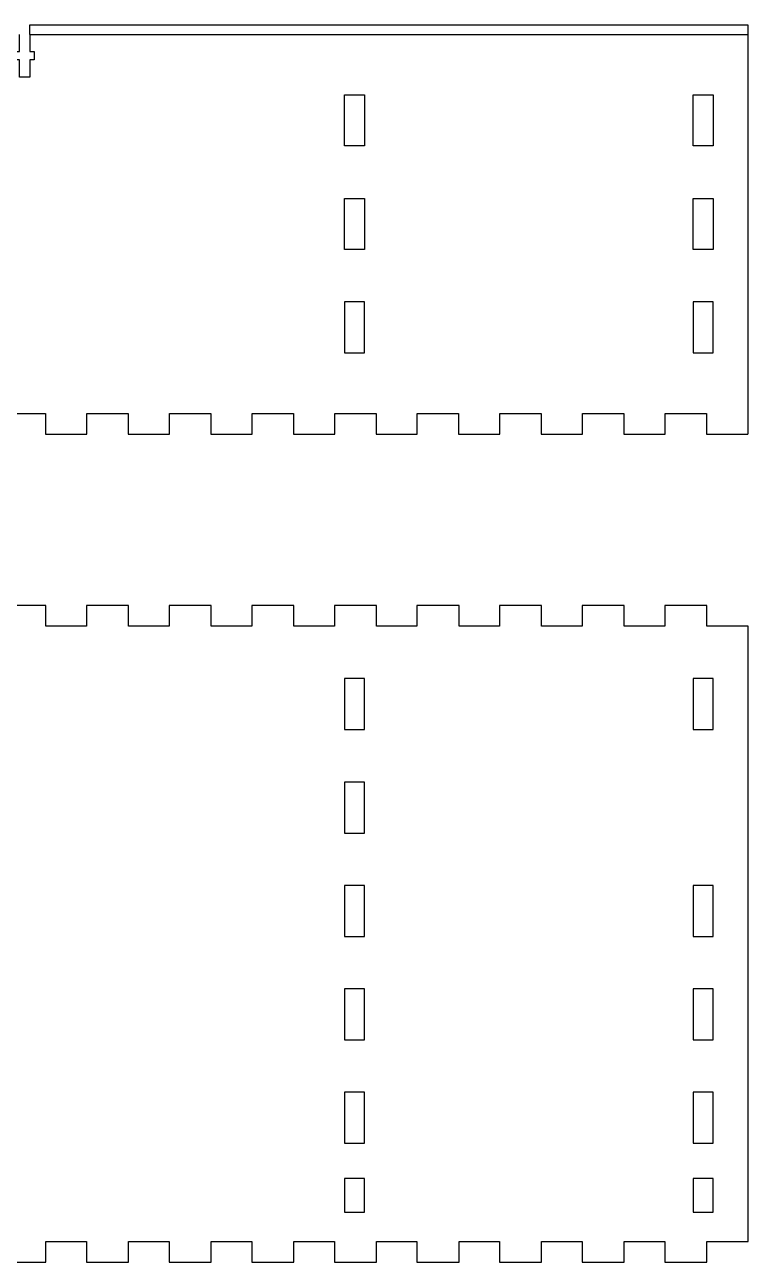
# Model space of a CAD drawing. Header units: millimetres. Extents: x -118 to 856, y -46 to 650.
# Drawn here: x 645.5 to 855.6, y 291.3 to 650.3 of the extents above; entities that cross this region are included whole.
import ezdxf

# ---------------------------------------------------------------- set-up
doc = ezdxf.new("R2010")
doc.units = ezdxf.units.MM
doc.layers.add('Holes', color=1, linetype='Continuous')
doc.layers.add('text', color=5, linetype='Continuous')

# ---------------------------------------------------------------- blocks, each defined once
blk = doc.blocks.new('M3 Bolt Nut Slot')
for p, q in [((-12.4, -3), (-12.4, 0)), ((-12.4, 0), (-7.4, 0)), ((-7.4, 0), (-7.4, 1.25)), ((-7.4, 1.25), (-5, 1.25)), ((-5, 1.25), (-5, 0)), ((-5, 0), (0, 0)), ((-7.4, -3), (-12.4, -3)), ((-7.4, -4.25), (-7.4, -3)), ((0, -3), (-5, -3)), ((-5, -3), (-5, -4.25)), ((-5, -4.25), (-7.4, -4.25))]:
    blk.add_line(p, q)

msp = doc.modelspace()

# ---------------------------------------------------------------- linework, layer by layer
for p, q in [((647.01, 647.55), (647.01, 650.35)), ((647.01, 650.35), (855.51, 650.35)), ((647.01, 647.55), (647.01, 650.35)), ((647.01, 650.35), (855.51, 650.35)), ((647.01, 647.55), (647.01, 650.35)), ((647.01, 650.35), (855.51, 650.35)), ((647.01, 647.55), (647.01, 650.35)), ((647.01, 650.35), (855.51, 650.35)), ((647.01, 647.55), (647.01, 650.35)), ((647.01, 650.35), (855.51, 650.35)), ((647.01, 647.55), (647.01, 650.35)), ((647.01, 650.35), (855.51, 650.35)), ((647.01, 647.55), (647.01, 650.35)), ((647.01, 650.35), (855.51, 650.35)), ((647.01, 647.55), (647.01, 650.35)), ((647.01, 650.35), (855.51, 650.35)), ((647.01, 647.55), (647.01, 650.35)), ((647.01, 650.35), (855.51, 650.35)), ((647.01, 647.55), (647.01, 650.35)), ((647.01, 650.35), (855.51, 650.35)), ((647.01, 647.55), (647.01, 650.35)), ((647.01, 650.35), (855.51, 650.35)), ((647.01, 647.55), (647.01, 650.35)), ((647.01, 650.35), (855.51, 650.35)), ((647.01, 647.55), (647.01, 650.35)), ((647.01, 650.35), (855.51, 650.35)), ((647.01, 647.55), (647.01, 650.35)), ((647.01, 650.35), (855.51, 650.35)), ((647.01, 647.55), (647.01, 650.35)), ((647.01, 650.35), (855.51, 650.35)), ((647.01, 647.55), (647.01, 650.35)), ((647.01, 650.35), (855.51, 650.35)), ((647.01, 647.55), (647.01, 650.35)), ((647.01, 650.35), (855.51, 650.35)), ((647.01, 647.55), (647.01, 650.35)), ((647.01, 650.35), (855.51, 650.35)), ((647.01, 647.55), (647.01, 650.35)), ((647.01, 650.35), (855.51, 650.35)), ((647.01, 647.55), (647.01, 650.35)), ((647.01, 650.35), (855.51, 650.35)), ((647.01, 647.55), (647.01, 650.35)), ((647.01, 650.35), (855.51, 650.35)), ((647.01, 647.55), (647.01, 650.35)), ((647.01, 650.35), (855.51, 650.35)), ((647.01, 647.55), (647.01, 650.35)), ((647.01, 650.35), (855.51, 650.35)), ((647.01, 647.55), (647.01, 650.35)), ((647.01, 650.35), (855.51, 650.35)), ((647.01, 647.55), (647.01, 650.35)), ((647.01, 650.35), (855.51, 650.35)), ((647.01, 647.55), (647.01, 650.35)), ((647.01, 650.35), (855.51, 650.35)), ((647.01, 647.55), (647.01, 650.35)), ((647.01, 650.35), (855.51, 650.35)), ((647.01, 647.55), (647.01, 650.35)), ((647.01, 650.35), (855.51, 650.35)), ((647.01, 647.55), (647.01, 650.35)), ((647.01, 650.35), (855.51, 650.35)), ((647.01, 647.55), (647.01, 650.35)), ((647.01, 650.35), (855.51, 650.35)), ((855.51, 650.35), (855.51, 531.6)), ((855.51, 650.35), (855.51, 531.6)), ((855.51, 650.35), (855.51, 531.6)), ((855.51, 650.35), (855.51, 531.6)), ((855.51, 650.35), (855.51, 531.6)), ((855.51, 650.35), (855.51, 531.6)), ((855.51, 650.35), (855.51, 531.6)), ((855.51, 650.35), (855.51, 531.6)), ((855.51, 650.35), (855.51, 531.6)), ((855.51, 650.35), (855.51, 531.6)), ((855.51, 650.35), (855.51, 531.6)), ((855.51, 650.35), (855.51, 531.6)), ((855.51, 650.35), (855.51, 531.6)), ((855.51, 650.35), (855.51, 531.6)), ((855.51, 650.35), (855.51, 531.6)), ((855.51, 650.35), (855.51, 531.6)), ((855.51, 650.35), (855.51, 531.6)), ((855.51, 650.35), (855.51, 531.6)), ((855.51, 650.35), (855.51, 531.6)), ((855.51, 650.35), (855.51, 531.6)), ((855.51, 650.35), (855.51, 531.6)), ((855.51, 650.35), (855.51, 531.6)), ((855.51, 650.35), (855.51, 531.6)), ((855.51, 650.35), (855.51, 531.6)), ((855.51, 650.35), (855.51, 531.6)), ((855.51, 650.35), (855.51, 531.6)), ((855.51, 650.35), (855.51, 531.6)), ((855.51, 650.35), (855.51, 531.6)), ((855.51, 650.35), (855.51, 531.6)), ((855.51, 650.35), (855.51, 531.6)), ((639.51, 537.6), (651.51, 537.6)), ((639.51, 537.6), (651.51, 537.6)), ((639.51, 537.6), (651.51, 537.6)), ((639.51, 537.6), (651.51, 537.6)), ((639.51, 537.6), (651.51, 537.6)), ((639.51, 537.6), (651.51, 537.6)), ((639.51, 537.6), (651.51, 537.6)), ((639.51, 537.6), (651.51, 537.6)), ((639.51, 537.6), (651.51, 537.6)), ((639.51, 537.6), (651.51, 537.6)), ((639.51, 537.6), (651.51, 537.6)), ((639.51, 537.6), (651.51, 537.6)), ((639.51, 537.6), (651.51, 537.6)), ((639.51, 537.6), (651.51, 537.6)), ((639.51, 537.6), (651.51, 537.6)), ((639.51, 537.6), (651.51, 537.6)), ((639.51, 537.6), (651.51, 537.6)), ((639.51, 537.6), (651.51, 537.6)), ((639.51, 537.6), (651.51, 537.6)), ((639.51, 537.6), (651.51, 537.6)), ((639.51, 537.6), (651.51, 537.6)), ((639.51, 537.6), (651.51, 537.6)), ((639.51, 537.6), (651.51, 537.6)), ((639.51, 537.6), (651.51, 537.6)), ((639.51, 537.6), (651.51, 537.6)), ((639.51, 537.6), (651.51, 537.6)), ((639.51, 537.6), (651.51, 537.6)), ((639.51, 537.6), (651.51, 537.6)), ((639.51, 537.6), (651.51, 537.6)), ((639.51, 537.6), (651.51, 537.6)), ((651.51, 537.6), (651.51, 531.6)), ((651.51, 537.6), (651.51, 531.6)), ((651.51, 537.6), (651.51, 531.6)), ((651.51, 537.6), (651.51, 531.6)), ((651.51, 537.6), (651.51, 531.6)), ((651.51, 537.6), (651.51, 531.6)), ((651.51, 537.6), (651.51, 531.6)), ((651.51, 537.6), (651.51, 531.6)), ((651.51, 537.6), (651.51, 531.6)), ((651.51, 537.6), (651.51, 531.6)), ((651.51, 537.6), (651.51, 531.6)), ((651.51, 537.6), (651.51, 531.6)), ((651.51, 537.6), (651.51, 531.6)), ((651.51, 537.6), (651.51, 531.6)), ((651.51, 537.6), (651.51, 531.6)), ((651.51, 537.6), (651.51, 531.6)), ((651.51, 537.6), (651.51, 531.6)), ((651.51, 537.6), (651.51, 531.6)), ((651.51, 537.6), (651.51, 531.6)), ((651.51, 537.6), (651.51, 531.6)), ((651.51, 537.6), (651.51, 531.6)), ((651.51, 537.6), (651.51, 531.6)), ((651.51, 537.6), (651.51, 531.6)), ((651.51, 537.6), (651.51, 531.6)), ((651.51, 537.6), (651.51, 531.6)), ((651.51, 537.6), (651.51, 531.6)), ((651.51, 537.6), (651.51, 531.6)), ((651.51, 537.6), (651.51, 531.6)), ((651.51, 537.6), (651.51, 531.6)), ((651.51, 537.6), (651.51, 531.6)), ((663.51, 531.6), (663.51, 537.6)), ((663.51, 537.6), (675.51, 537.6)), ((663.51, 531.6), (663.51, 537.6)), ((663.51, 537.6), (675.51, 537.6)), ((663.51, 531.6), (663.51, 537.6)), ((663.51, 537.6), (675.51, 537.6)), ((663.51, 531.6), (663.51, 537.6)), ((663.51, 537.6), (675.51, 537.6)), ((663.51, 531.6), (663.51, 537.6)), ((663.51, 537.6), (675.51, 537.6)), ((663.51, 531.6), (663.51, 537.6)), ((663.51, 537.6), (675.51, 537.6)), ((663.51, 531.6), (663.51, 537.6)), ((663.51, 537.6), (675.51, 537.6)), ((663.51, 531.6), (663.51, 537.6)), ((663.51, 537.6), (675.51, 537.6)), ((663.51, 531.6), (663.51, 537.6)), ((663.51, 537.6), (675.51, 537.6)), ((663.51, 531.6), (663.51, 537.6)), ((663.51, 537.6), (675.51, 537.6)), ((663.51, 531.6), (663.51, 537.6)), ((663.51, 537.6), (675.51, 537.6)), ((663.51, 531.6), (663.51, 537.6)), ((663.51, 537.6), (675.51, 537.6)), ((663.51, 531.6), (663.51, 537.6)), ((663.51, 537.6), (675.51, 537.6)), ((663.51, 531.6), (663.51, 537.6)), ((663.51, 537.6), (675.51, 537.6)), ((663.51, 531.6), (663.51, 537.6)), ((663.51, 537.6), (675.51, 537.6)), ((663.51, 531.6), (663.51, 537.6)), ((663.51, 537.6), (675.51, 537.6)), ((663.51, 531.6), (663.51, 537.6)), ((663.51, 537.6), (675.51, 537.6)), ((663.51, 531.6), (663.51, 537.6)), ((663.51, 537.6), (675.51, 537.6)), ((663.51, 531.6), (663.51, 537.6)), ((663.51, 537.6), (675.51, 537.6)), ((663.51, 531.6), (663.51, 537.6)), ((663.51, 537.6), (675.51, 537.6)), ((663.51, 531.6), (663.51, 537.6)), ((663.51, 537.6), (675.51, 537.6)), ((663.51, 531.6), (663.51, 537.6)), ((663.51, 537.6), (675.51, 537.6)), ((663.51, 531.6), (663.51, 537.6)), ((663.51, 537.6), (675.51, 537.6)), ((663.51, 531.6), (663.51, 537.6)), ((663.51, 537.6), (675.51, 537.6)), ((663.51, 531.6), (663.51, 537.6)), ((663.51, 537.6), (675.51, 537.6)), ((663.51, 531.6), (663.51, 537.6)), ((663.51, 537.6), (675.51, 537.6)), ((663.51, 531.6), (663.51, 537.6)), ((663.51, 537.6), (675.51, 537.6)), ((663.51, 531.6), (663.51, 537.6)), ((663.51, 537.6), (675.51, 537.6)), ((663.51, 531.6), (663.51, 537.6)), ((663.51, 537.6), (675.51, 537.6)), ((663.51, 531.6), (663.51, 537.6)), ((663.51, 537.6), (675.51, 537.6)), ((675.51, 537.6), (675.51, 531.6)), ((675.51, 537.6), (675.51, 531.6)), ((675.51, 537.6), (675.51, 531.6)), ((675.51, 537.6), (675.51, 531.6)), ((675.51, 537.6), (675.51, 531.6)), ((675.51, 537.6), (675.51, 531.6)), ((675.51, 537.6), (675.51, 531.6)), ((675.51, 537.6), (675.51, 531.6)), ((675.51, 537.6), (675.51, 531.6)), ((675.51, 537.6), (675.51, 531.6)), ((675.51, 537.6), (675.51, 531.6)), ((675.51, 537.6), (675.51, 531.6)), ((675.51, 537.6), (675.51, 531.6)), ((675.51, 537.6), (675.51, 531.6)), ((675.51, 537.6), (675.51, 531.6)), ((675.51, 537.6), (675.51, 531.6)), ((675.51, 537.6), (675.51, 531.6)), ((675.51, 537.6), (675.51, 531.6)), ((675.51, 537.6), (675.51, 531.6)), ((675.51, 537.6), (675.51, 531.6)), ((675.51, 537.6), (675.51, 531.6)), ((675.51, 537.6), (675.51, 531.6)), ((675.51, 537.6), (675.51, 531.6)), ((675.51, 537.6), (675.51, 531.6)), ((675.51, 537.6), (675.51, 531.6)), ((675.51, 537.6), (675.51, 531.6)), ((675.51, 537.6), (675.51, 531.6)), ((675.51, 537.6), (675.51, 531.6)), ((675.51, 537.6), (675.51, 531.6)), ((675.51, 537.6), (675.51, 531.6)), ((687.51, 531.6), (687.51, 537.6)), ((687.51, 537.6), (699.51, 537.6)), ((687.51, 531.6), (687.51, 537.6)), ((687.51, 537.6), (699.51, 537.6)), ((687.51, 531.6), (687.51, 537.6)), ((687.51, 537.6), (699.51, 537.6)), ((687.51, 531.6), (687.51, 537.6)), ((687.51, 537.6), (699.51, 537.6)), ((687.51, 531.6), (687.51, 537.6)), ((687.51, 537.6), (699.51, 537.6)), ((687.51, 531.6), (687.51, 537.6)), ((687.51, 537.6), (699.51, 537.6)), ((687.51, 531.6), (687.51, 537.6)), ((687.51, 537.6), (699.51, 537.6)), ((687.51, 531.6), (687.51, 537.6)), ((687.51, 537.6), (699.51, 537.6)), ((687.51, 531.6), (687.51, 537.6)), ((687.51, 537.6), (699.51, 537.6)), ((687.51, 531.6), (687.51, 537.6)), ((687.51, 537.6), (699.51, 537.6)), ((687.51, 531.6), (687.51, 537.6)), ((687.51, 537.6), (699.51, 537.6)), ((687.51, 531.6), (687.51, 537.6)), ((687.51, 537.6), (699.51, 537.6)), ((687.51, 531.6), (687.51, 537.6)), ((687.51, 537.6), (699.51, 537.6)), ((687.51, 531.6), (687.51, 537.6)), ((687.51, 537.6), (699.51, 537.6)), ((687.51, 531.6), (687.51, 537.6)), ((687.51, 537.6), (699.51, 537.6)), ((687.51, 531.6), (687.51, 537.6)), ((687.51, 537.6), (699.51, 537.6)), ((687.51, 531.6), (687.51, 537.6)), ((687.51, 537.6), (699.51, 537.6)), ((687.51, 531.6), (687.51, 537.6)), ((687.51, 537.6), (699.51, 537.6)), ((687.51, 531.6), (687.51, 537.6)), ((687.51, 537.6), (699.51, 537.6)), ((687.51, 531.6), (687.51, 537.6)), ((687.51, 537.6), (699.51, 537.6)), ((687.51, 531.6), (687.51, 537.6)), ((687.51, 537.6), (699.51, 537.6)), ((687.51, 531.6), (687.51, 537.6)), ((687.51, 537.6), (699.51, 537.6)), ((687.51, 531.6), (687.51, 537.6)), ((687.51, 537.6), (699.51, 537.6)), ((687.51, 531.6), (687.51, 537.6)), ((687.51, 537.6), (699.51, 537.6)), ((687.51, 531.6), (687.51, 537.6)), ((687.51, 537.6), (699.51, 537.6)), ((687.51, 531.6), (687.51, 537.6)), ((687.51, 537.6), (699.51, 537.6)), ((687.51, 531.6), (687.51, 537.6)), ((687.51, 537.6), (699.51, 537.6)), ((687.51, 531.6), (687.51, 537.6)), ((687.51, 537.6), (699.51, 537.6)), ((687.51, 531.6), (687.51, 537.6)), ((687.51, 537.6), (699.51, 537.6)), ((687.51, 531.6), (687.51, 537.6)), ((687.51, 537.6), (699.51, 537.6)), ((699.51, 537.6), (699.51, 531.6)), ((699.51, 537.6), (699.51, 531.6)), ((699.51, 537.6), (699.51, 531.6)), ((699.51, 537.6), (699.51, 531.6)), ((699.51, 537.6), (699.51, 531.6)), ((699.51, 537.6), (699.51, 531.6)), ((699.51, 537.6), (699.51, 531.6)), ((699.51, 537.6), (699.51, 531.6)), ((699.51, 537.6), (699.51, 531.6)), ((699.51, 537.6), (699.51, 531.6)), ((699.51, 537.6), (699.51, 531.6)), ((699.51, 537.6), (699.51, 531.6)), ((699.51, 537.6), (699.51, 531.6)), ((699.51, 537.6), (699.51, 531.6)), ((699.51, 537.6), (699.51, 531.6)), ((699.51, 537.6), (699.51, 531.6)), ((699.51, 537.6), (699.51, 531.6)), ((699.51, 537.6), (699.51, 531.6)), ((699.51, 537.6), (699.51, 531.6)), ((699.51, 537.6), (699.51, 531.6)), ((699.51, 537.6), (699.51, 531.6)), ((699.51, 537.6), (699.51, 531.6)), ((699.51, 537.6), (699.51, 531.6)), ((699.51, 537.6), (699.51, 531.6)), ((699.51, 537.6), (699.51, 531.6)), ((699.51, 537.6), (699.51, 531.6)), ((699.51, 537.6), (699.51, 531.6)), ((699.51, 537.6), (699.51, 531.6)), ((699.51, 537.6), (699.51, 531.6)), ((699.51, 537.6), (699.51, 531.6)), ((711.51, 531.6), (711.51, 537.6)), ((711.51, 537.6), (723.51, 537.6)), ((711.51, 531.6), (711.51, 537.6)), ((711.51, 537.6), (723.51, 537.6)), ((711.51, 531.6), (711.51, 537.6)), ((711.51, 537.6), (723.51, 537.6)), ((711.51, 531.6), (711.51, 537.6)), ((711.51, 537.6), (723.51, 537.6)), ((711.51, 531.6), (711.51, 537.6)), ((711.51, 537.6), (723.51, 537.6)), ((711.51, 531.6), (711.51, 537.6)), ((711.51, 537.6), (723.51, 537.6)), ((711.51, 531.6), (711.51, 537.6)), ((711.51, 537.6), (723.51, 537.6)), ((711.51, 531.6), (711.51, 537.6)), ((711.51, 537.6), (723.51, 537.6)), ((711.51, 531.6), (711.51, 537.6)), ((711.51, 537.6), (723.51, 537.6)), ((711.51, 531.6), (711.51, 537.6)), ((711.51, 537.6), (723.51, 537.6)), ((711.51, 531.6), (711.51, 537.6)), ((711.51, 537.6), (723.51, 537.6)), ((711.51, 531.6), (711.51, 537.6)), ((711.51, 537.6), (723.51, 537.6)), ((711.51, 531.6), (711.51, 537.6)), ((711.51, 537.6), (723.51, 537.6)), ((711.51, 531.6), (711.51, 537.6)), ((711.51, 537.6), (723.51, 537.6)), ((711.51, 531.6), (711.51, 537.6)), ((711.51, 537.6), (723.51, 537.6)), ((711.51, 531.6), (711.51, 537.6)), ((711.51, 537.6), (723.51, 537.6)), ((711.51, 531.6), (711.51, 537.6)), ((711.51, 537.6), (723.51, 537.6)), ((711.51, 531.6), (711.51, 537.6)), ((711.51, 537.6), (723.51, 537.6)), ((711.51, 531.6), (711.51, 537.6)), ((711.51, 537.6), (723.51, 537.6)), ((711.51, 531.6), (711.51, 537.6)), ((711.51, 537.6), (723.51, 537.6)), ((711.51, 531.6), (711.51, 537.6)), ((711.51, 537.6), (723.51, 537.6)), ((711.51, 531.6), (711.51, 537.6)), ((711.51, 537.6), (723.51, 537.6)), ((711.51, 531.6), (711.51, 537.6)), ((711.51, 537.6), (723.51, 537.6)), ((711.51, 531.6), (711.51, 537.6)), ((711.51, 537.6), (723.51, 537.6)), ((711.51, 531.6), (711.51, 537.6)), ((711.51, 537.6), (723.51, 537.6)), ((711.51, 531.6), (711.51, 537.6)), ((711.51, 537.6), (723.51, 537.6)), ((711.51, 531.6), (711.51, 537.6)), ((711.51, 537.6), (723.51, 537.6)), ((711.51, 531.6), (711.51, 537.6)), ((711.51, 537.6), (723.51, 537.6)), ((711.51, 531.6), (711.51, 537.6)), ((711.51, 537.6), (723.51, 537.6)), ((711.51, 531.6), (711.51, 537.6)), ((711.51, 537.6), (723.51, 537.6)), ((723.51, 537.6), (723.51, 531.6)), ((723.51, 537.6), (723.51, 531.6)), ((723.51, 537.6), (723.51, 531.6)), ((723.51, 537.6), (723.51, 531.6)), ((723.51, 537.6), (723.51, 531.6)), ((723.51, 537.6), (723.51, 531.6)), ((723.51, 537.6), (723.51, 531.6)), ((723.51, 537.6), (723.51, 531.6)), ((723.51, 537.6), (723.51, 531.6)), ((723.51, 537.6), (723.51, 531.6)), ((723.51, 537.6), (723.51, 531.6)), ((723.51, 537.6), (723.51, 531.6)), ((723.51, 537.6), (723.51, 531.6)), ((723.51, 537.6), (723.51, 531.6)), ((723.51, 537.6), (723.51, 531.6)), ((723.51, 537.6), (723.51, 531.6)), ((723.51, 537.6), (723.51, 531.6)), ((723.51, 537.6), (723.51, 531.6)), ((723.51, 537.6), (723.51, 531.6)), ((723.51, 537.6), (723.51, 531.6)), ((723.51, 537.6), (723.51, 531.6)), ((723.51, 537.6), (723.51, 531.6)), ((723.51, 537.6), (723.51, 531.6)), ((723.51, 537.6), (723.51, 531.6)), ((723.51, 537.6), (723.51, 531.6)), ((723.51, 537.6), (723.51, 531.6)), ((723.51, 537.6), (723.51, 531.6)), ((723.51, 537.6), (723.51, 531.6)), ((723.51, 537.6), (723.51, 531.6)), ((723.51, 537.6), (723.51, 531.6)), ((735.51, 531.6), (735.51, 537.6)), ((735.51, 537.6), (747.51, 537.6)), ((735.51, 531.6), (735.51, 537.6)), ((735.51, 537.6), (747.51, 537.6)), ((735.51, 531.6), (735.51, 537.6)), ((735.51, 537.6), (747.51, 537.6)), ((735.51, 531.6), (735.51, 537.6)), ((735.51, 537.6), (747.51, 537.6)), ((735.51, 531.6), (735.51, 537.6)), ((735.51, 537.6), (747.51, 537.6)), ((735.51, 531.6), (735.51, 537.6)), ((735.51, 537.6), (747.51, 537.6)), ((735.51, 531.6), (735.51, 537.6)), ((735.51, 537.6), (747.51, 537.6)), ((735.51, 531.6), (735.51, 537.6)), ((735.51, 537.6), (747.51, 537.6)), ((735.51, 531.6), (735.51, 537.6)), ((735.51, 537.6), (747.51, 537.6)), ((735.51, 531.6), (735.51, 537.6)), ((735.51, 537.6), (747.51, 537.6)), ((735.51, 531.6), (735.51, 537.6)), ((735.51, 537.6), (747.51, 537.6)), ((735.51, 531.6), (735.51, 537.6)), ((735.51, 537.6), (747.51, 537.6)), ((735.51, 531.6), (735.51, 537.6)), ((735.51, 537.6), (747.51, 537.6)), ((735.51, 531.6), (735.51, 537.6)), ((735.51, 537.6), (747.51, 537.6)), ((735.51, 531.6), (735.51, 537.6)), ((735.51, 537.6), (747.51, 537.6)), ((735.51, 531.6), (735.51, 537.6)), ((735.51, 537.6), (747.51, 537.6)), ((735.51, 531.6), (735.51, 537.6)), ((735.51, 537.6), (747.51, 537.6)), ((735.51, 531.6), (735.51, 537.6)), ((735.51, 537.6), (747.51, 537.6)), ((735.51, 531.6), (735.51, 537.6)), ((735.51, 537.6), (747.51, 537.6)), ((735.51, 531.6), (735.51, 537.6)), ((735.51, 537.6), (747.51, 537.6)), ((735.51, 531.6), (735.51, 537.6)), ((735.51, 537.6), (747.51, 537.6)), ((735.51, 531.6), (735.51, 537.6)), ((735.51, 537.6), (747.51, 537.6)), ((735.51, 531.6), (735.51, 537.6)), ((735.51, 537.6), (747.51, 537.6)), ((735.51, 531.6), (735.51, 537.6)), ((735.51, 537.6), (747.51, 537.6)), ((735.51, 531.6), (735.51, 537.6)), ((735.51, 537.6), (747.51, 537.6)), ((735.51, 531.6), (735.51, 537.6)), ((735.51, 537.6), (747.51, 537.6)), ((735.51, 531.6), (735.51, 537.6)), ((735.51, 537.6), (747.51, 537.6)), ((735.51, 531.6), (735.51, 537.6)), ((735.51, 537.6), (747.51, 537.6)), ((735.51, 531.6), (735.51, 537.6)), ((735.51, 537.6), (747.51, 537.6)), ((735.51, 531.6), (735.51, 537.6)), ((735.51, 537.6), (747.51, 537.6)), ((747.51, 537.6), (747.51, 531.6)), ((747.51, 537.6), (747.51, 531.6)), ((747.51, 537.6), (747.51, 531.6)), ((747.51, 537.6), (747.51, 531.6)), ((747.51, 537.6), (747.51, 531.6)), ((747.51, 537.6), (747.51, 531.6)), ((747.51, 537.6), (747.51, 531.6)), ((747.51, 537.6), (747.51, 531.6)), ((747.51, 537.6), (747.51, 531.6)), ((747.51, 537.6), (747.51, 531.6)), ((747.51, 537.6), (747.51, 531.6)), ((747.51, 537.6), (747.51, 531.6)), ((747.51, 537.6), (747.51, 531.6)), ((747.51, 537.6), (747.51, 531.6)), ((747.51, 537.6), (747.51, 531.6)), ((747.51, 537.6), (747.51, 531.6)), ((747.51, 537.6), (747.51, 531.6)), ((747.51, 537.6), (747.51, 531.6)), ((747.51, 537.6), (747.51, 531.6)), ((747.51, 537.6), (747.51, 531.6)), ((747.51, 537.6), (747.51, 531.6)), ((747.51, 537.6), (747.51, 531.6)), ((747.51, 537.6), (747.51, 531.6)), ((747.51, 537.6), (747.51, 531.6)), ((747.51, 537.6), (747.51, 531.6)), ((747.51, 537.6), (747.51, 531.6)), ((747.51, 537.6), (747.51, 531.6)), ((747.51, 537.6), (747.51, 531.6)), ((747.51, 537.6), (747.51, 531.6)), ((747.51, 537.6), (747.51, 531.6)), ((759.51, 531.6), (759.51, 537.6)), ((759.51, 537.6), (771.51, 537.6)), ((759.51, 531.6), (759.51, 537.6)), ((759.51, 537.6), (771.51, 537.6)), ((759.51, 531.6), (759.51, 537.6)), ((759.51, 537.6), (771.51, 537.6)), ((759.51, 531.6), (759.51, 537.6)), ((759.51, 537.6), (771.51, 537.6)), ((759.51, 531.6), (759.51, 537.6)), ((759.51, 537.6), (771.51, 537.6)), ((759.51, 531.6), (759.51, 537.6)), ((759.51, 537.6), (771.51, 537.6)), ((759.51, 531.6), (759.51, 537.6)), ((759.51, 537.6), (771.51, 537.6)), ((759.51, 531.6), (759.51, 537.6)), ((759.51, 537.6), (771.51, 537.6)), ((759.51, 531.6), (759.51, 537.6)), ((759.51, 537.6), (771.51, 537.6)), ((759.51, 531.6), (759.51, 537.6)), ((759.51, 537.6), (771.51, 537.6)), ((759.51, 531.6), (759.51, 537.6)), ((759.51, 537.6), (771.51, 537.6)), ((759.51, 531.6), (759.51, 537.6)), ((759.51, 537.6), (771.51, 537.6)), ((759.51, 531.6), (759.51, 537.6)), ((759.51, 537.6), (771.51, 537.6)), ((759.51, 531.6), (759.51, 537.6)), ((759.51, 537.6), (771.51, 537.6)), ((759.51, 531.6), (759.51, 537.6)), ((759.51, 537.6), (771.51, 537.6)), ((759.51, 531.6), (759.51, 537.6)), ((759.51, 537.6), (771.51, 537.6)), ((759.51, 531.6), (759.51, 537.6)), ((759.51, 537.6), (771.51, 537.6)), ((759.51, 531.6), (759.51, 537.6)), ((759.51, 537.6), (771.51, 537.6)), ((759.51, 531.6), (759.51, 537.6)), ((759.51, 537.6), (771.51, 537.6)), ((759.51, 531.6), (759.51, 537.6)), ((759.51, 537.6), (771.51, 537.6)), ((759.51, 531.6), (759.51, 537.6)), ((759.51, 537.6), (771.51, 537.6)), ((759.51, 531.6), (759.51, 537.6)), ((759.51, 537.6), (771.51, 537.6)), ((759.51, 531.6), (759.51, 537.6)), ((759.51, 537.6), (771.51, 537.6)), ((759.51, 531.6), (759.51, 537.6)), ((759.51, 537.6), (771.51, 537.6)), ((759.51, 531.6), (759.51, 537.6)), ((759.51, 537.6), (771.51, 537.6)), ((759.51, 531.6), (759.51, 537.6)), ((759.51, 537.6), (771.51, 537.6)), ((759.51, 531.6), (759.51, 537.6)), ((759.51, 537.6), (771.51, 537.6)), ((759.51, 531.6), (759.51, 537.6)), ((759.51, 537.6), (771.51, 537.6)), ((759.51, 531.6), (759.51, 537.6)), ((759.51, 537.6), (771.51, 537.6)), ((759.51, 531.6), (759.51, 537.6)), ((759.51, 537.6), (771.51, 537.6)), ((771.51, 537.6), (771.51, 531.6)), ((771.51, 537.6), (771.51, 531.6)), ((771.51, 537.6), (771.51, 531.6)), ((771.51, 537.6), (771.51, 531.6)), ((771.51, 537.6), (771.51, 531.6)), ((771.51, 537.6), (771.51, 531.6)), ((771.51, 537.6), (771.51, 531.6)), ((771.51, 537.6), (771.51, 531.6)), ((771.51, 537.6), (771.51, 531.6)), ((771.51, 537.6), (771.51, 531.6)), ((771.51, 537.6), (771.51, 531.6)), ((771.51, 537.6), (771.51, 531.6)), ((771.51, 537.6), (771.51, 531.6)), ((771.51, 537.6), (771.51, 531.6)), ((771.51, 537.6), (771.51, 531.6)), ((771.51, 537.6), (771.51, 531.6)), ((771.51, 537.6), (771.51, 531.6)), ((771.51, 537.6), (771.51, 531.6)), ((771.51, 537.6), (771.51, 531.6)), ((771.51, 537.6), (771.51, 531.6)), ((771.51, 537.6), (771.51, 531.6)), ((771.51, 537.6), (771.51, 531.6)), ((771.51, 537.6), (771.51, 531.6)), ((771.51, 537.6), (771.51, 531.6)), ((771.51, 537.6), (771.51, 531.6)), ((771.51, 537.6), (771.51, 531.6)), ((771.51, 537.6), (771.51, 531.6)), ((771.51, 537.6), (771.51, 531.6)), ((771.51, 537.6), (771.51, 531.6)), ((771.51, 537.6), (771.51, 531.6)), ((783.51, 531.6), (783.51, 537.6)), ((783.51, 537.6), (795.51, 537.6)), ((783.51, 531.6), (783.51, 537.6)), ((783.51, 537.6), (795.51, 537.6)), ((783.51, 531.6), (783.51, 537.6)), ((783.51, 537.6), (795.51, 537.6)), ((783.51, 531.6), (783.51, 537.6)), ((783.51, 537.6), (795.51, 537.6)), ((783.51, 531.6), (783.51, 537.6)), ((783.51, 537.6), (795.51, 537.6)), ((783.51, 531.6), (783.51, 537.6)), ((783.51, 537.6), (795.51, 537.6)), ((783.51, 531.6), (783.51, 537.6)), ((783.51, 537.6), (795.51, 537.6)), ((783.51, 531.6), (783.51, 537.6)), ((783.51, 537.6), (795.51, 537.6)), ((783.51, 531.6), (783.51, 537.6)), ((783.51, 537.6), (795.51, 537.6)), ((783.51, 531.6), (783.51, 537.6)), ((783.51, 537.6), (795.51, 537.6)), ((783.51, 531.6), (783.51, 537.6)), ((783.51, 537.6), (795.51, 537.6)), ((783.51, 531.6), (783.51, 537.6)), ((783.51, 537.6), (795.51, 537.6)), ((783.51, 531.6), (783.51, 537.6)), ((783.51, 537.6), (795.51, 537.6)), ((783.51, 531.6), (783.51, 537.6)), ((783.51, 537.6), (795.51, 537.6)), ((783.51, 531.6), (783.51, 537.6)), ((783.51, 537.6), (795.51, 537.6)), ((783.51, 531.6), (783.51, 537.6)), ((783.51, 537.6), (795.51, 537.6)), ((783.51, 531.6), (783.51, 537.6)), ((783.51, 537.6), (795.51, 537.6)), ((783.51, 531.6), (783.51, 537.6)), ((783.51, 537.6), (795.51, 537.6)), ((783.51, 531.6), (783.51, 537.6)), ((783.51, 537.6), (795.51, 537.6)), ((783.51, 531.6), (783.51, 537.6)), ((783.51, 537.6), (795.51, 537.6)), ((783.51, 531.6), (783.51, 537.6)), ((783.51, 537.6), (795.51, 537.6)), ((783.51, 531.6), (783.51, 537.6)), ((783.51, 537.6), (795.51, 537.6)), ((783.51, 531.6), (783.51, 537.6)), ((783.51, 537.6), (795.51, 537.6)), ((783.51, 531.6), (783.51, 537.6)), ((783.51, 537.6), (795.51, 537.6)), ((783.51, 531.6), (783.51, 537.6)), ((783.51, 537.6), (795.51, 537.6)), ((783.51, 531.6), (783.51, 537.6)), ((783.51, 537.6), (795.51, 537.6)), ((783.51, 531.6), (783.51, 537.6)), ((783.51, 537.6), (795.51, 537.6)), ((783.51, 531.6), (783.51, 537.6)), ((783.51, 537.6), (795.51, 537.6)), ((783.51, 531.6), (783.51, 537.6)), ((783.51, 537.6), (795.51, 537.6)), ((783.51, 531.6), (783.51, 537.6)), ((783.51, 537.6), (795.51, 537.6)), ((795.51, 537.6), (795.51, 531.6)), ((795.51, 537.6), (795.51, 531.6)), ((795.51, 537.6), (795.51, 531.6)), ((795.51, 537.6), (795.51, 531.6)), ((795.51, 537.6), (795.51, 531.6)), ((795.51, 537.6), (795.51, 531.6)), ((795.51, 537.6), (795.51, 531.6)), ((795.51, 537.6), (795.51, 531.6)), ((795.51, 537.6), (795.51, 531.6)), ((795.51, 537.6), (795.51, 531.6)), ((795.51, 537.6), (795.51, 531.6)), ((795.51, 537.6), (795.51, 531.6)), ((795.51, 537.6), (795.51, 531.6)), ((795.51, 537.6), (795.51, 531.6)), ((795.51, 537.6), (795.51, 531.6)), ((795.51, 537.6), (795.51, 531.6)), ((795.51, 537.6), (795.51, 531.6)), ((795.51, 537.6), (795.51, 531.6)), ((795.51, 537.6), (795.51, 531.6)), ((795.51, 537.6), (795.51, 531.6)), ((795.51, 537.6), (795.51, 531.6)), ((795.51, 537.6), (795.51, 531.6)), ((795.51, 537.6), (795.51, 531.6)), ((795.51, 537.6), (795.51, 531.6)), ((795.51, 537.6), (795.51, 531.6)), ((795.51, 537.6), (795.51, 531.6)), ((795.51, 537.6), (795.51, 531.6)), ((795.51, 537.6), (795.51, 531.6)), ((795.51, 537.6), (795.51, 531.6)), ((795.51, 537.6), (795.51, 531.6)), ((807.51, 531.6), (807.51, 537.6)), ((807.51, 537.6), (819.51, 537.6)), ((807.51, 531.6), (807.51, 537.6)), ((807.51, 537.6), (819.51, 537.6)), ((807.51, 531.6), (807.51, 537.6)), ((807.51, 537.6), (819.51, 537.6)), ((807.51, 531.6), (807.51, 537.6)), ((807.51, 537.6), (819.51, 537.6)), ((807.51, 531.6), (807.51, 537.6)), ((807.51, 537.6), (819.51, 537.6)), ((807.51, 531.6), (807.51, 537.6)), ((807.51, 537.6), (819.51, 537.6)), ((807.51, 531.6), (807.51, 537.6)), ((807.51, 537.6), (819.51, 537.6)), ((807.51, 531.6), (807.51, 537.6)), ((807.51, 537.6), (819.51, 537.6)), ((807.51, 531.6), (807.51, 537.6)), ((807.51, 537.6), (819.51, 537.6)), ((807.51, 531.6), (807.51, 537.6)), ((807.51, 537.6), (819.51, 537.6)), ((807.51, 531.6), (807.51, 537.6)), ((807.51, 537.6), (819.51, 537.6)), ((807.51, 531.6), (807.51, 537.6)), ((807.51, 537.6), (819.51, 537.6)), ((807.51, 531.6), (807.51, 537.6)), ((807.51, 537.6), (819.51, 537.6)), ((807.51, 531.6), (807.51, 537.6)), ((807.51, 537.6), (819.51, 537.6)), ((807.51, 531.6), (807.51, 537.6)), ((807.51, 537.6), (819.51, 537.6)), ((807.51, 531.6), (807.51, 537.6)), ((807.51, 537.6), (819.51, 537.6)), ((807.51, 531.6), (807.51, 537.6)), ((807.51, 537.6), (819.51, 537.6)), ((807.51, 531.6), (807.51, 537.6)), ((807.51, 537.6), (819.51, 537.6)), ((807.51, 531.6), (807.51, 537.6)), ((807.51, 537.6), (819.51, 537.6)), ((807.51, 531.6), (807.51, 537.6)), ((807.51, 537.6), (819.51, 537.6)), ((807.51, 531.6), (807.51, 537.6)), ((807.51, 537.6), (819.51, 537.6)), ((807.51, 531.6), (807.51, 537.6)), ((807.51, 537.6), (819.51, 537.6)), ((807.51, 531.6), (807.51, 537.6)), ((807.51, 537.6), (819.51, 537.6)), ((807.51, 531.6), (807.51, 537.6)), ((807.51, 537.6), (819.51, 537.6)), ((807.51, 531.6), (807.51, 537.6)), ((807.51, 537.6), (819.51, 537.6)), ((807.51, 531.6), (807.51, 537.6)), ((807.51, 537.6), (819.51, 537.6)), ((807.51, 531.6), (807.51, 537.6)), ((807.51, 537.6), (819.51, 537.6)), ((807.51, 531.6), (807.51, 537.6)), ((807.51, 537.6), (819.51, 537.6)), ((807.51, 531.6), (807.51, 537.6)), ((807.51, 537.6), (819.51, 537.6)), ((807.51, 531.6), (807.51, 537.6)), ((807.51, 537.6), (819.51, 537.6)), ((819.51, 537.6), (819.51, 531.6)), ((819.51, 537.6), (819.51, 531.6)), ((819.51, 537.6), (819.51, 531.6)), ((819.51, 537.6), (819.51, 531.6)), ((819.51, 537.6), (819.51, 531.6)), ((819.51, 537.6), (819.51, 531.6)), ((819.51, 537.6), (819.51, 531.6)), ((819.51, 537.6), (819.51, 531.6)), ((819.51, 537.6), (819.51, 531.6)), ((819.51, 537.6), (819.51, 531.6)), ((819.51, 537.6), (819.51, 531.6)), ((819.51, 537.6), (819.51, 531.6)), ((819.51, 537.6), (819.51, 531.6)), ((819.51, 537.6), (819.51, 531.6)), ((819.51, 537.6), (819.51, 531.6)), ((819.51, 537.6), (819.51, 531.6)), ((819.51, 537.6), (819.51, 531.6)), ((819.51, 537.6), (819.51, 531.6)), ((819.51, 537.6), (819.51, 531.6)), ((819.51, 537.6), (819.51, 531.6)), ((819.51, 537.6), (819.51, 531.6)), ((819.51, 537.6), (819.51, 531.6)), ((819.51, 537.6), (819.51, 531.6)), ((819.51, 537.6), (819.51, 531.6)), ((819.51, 537.6), (819.51, 531.6)), ((819.51, 537.6), (819.51, 531.6)), ((819.51, 537.6), (819.51, 531.6)), ((819.51, 537.6), (819.51, 531.6)), ((819.51, 537.6), (819.51, 531.6)), ((819.51, 537.6), (819.51, 531.6)), ((831.51, 531.6), (831.51, 537.6)), ((831.51, 537.6), (843.51, 537.6)), ((831.51, 531.6), (831.51, 537.6)), ((831.51, 537.6), (843.51, 537.6)), ((831.51, 531.6), (831.51, 537.6)), ((831.51, 537.6), (843.51, 537.6)), ((831.51, 531.6), (831.51, 537.6)), ((831.51, 537.6), (843.51, 537.6)), ((831.51, 531.6), (831.51, 537.6)), ((831.51, 537.6), (843.51, 537.6)), ((831.51, 531.6), (831.51, 537.6)), ((831.51, 537.6), (843.51, 537.6)), ((831.51, 531.6), (831.51, 537.6)), ((831.51, 537.6), (843.51, 537.6)), ((831.51, 531.6), (831.51, 537.6)), ((831.51, 537.6), (843.51, 537.6)), ((831.51, 531.6), (831.51, 537.6)), ((831.51, 537.6), (843.51, 537.6)), ((831.51, 531.6), (831.51, 537.6)), ((831.51, 537.6), (843.51, 537.6)), ((831.51, 531.6), (831.51, 537.6)), ((831.51, 537.6), (843.51, 537.6)), ((831.51, 531.6), (831.51, 537.6)), ((831.51, 537.6), (843.51, 537.6)), ((831.51, 531.6), (831.51, 537.6)), ((831.51, 537.6), (843.51, 537.6)), ((831.51, 531.6), (831.51, 537.6)), ((831.51, 537.6), (843.51, 537.6)), ((831.51, 531.6), (831.51, 537.6)), ((831.51, 537.6), (843.51, 537.6)), ((831.51, 531.6), (831.51, 537.6)), ((831.51, 537.6), (843.51, 537.6)), ((831.51, 531.6), (831.51, 537.6)), ((831.51, 537.6), (843.51, 537.6)), ((831.51, 531.6), (831.51, 537.6)), ((831.51, 537.6), (843.51, 537.6)), ((831.51, 531.6), (831.51, 537.6)), ((831.51, 537.6), (843.51, 537.6)), ((831.51, 531.6), (831.51, 537.6)), ((831.51, 537.6), (843.51, 537.6)), ((831.51, 531.6), (831.51, 537.6)), ((831.51, 537.6), (843.51, 537.6)), ((831.51, 531.6), (831.51, 537.6)), ((831.51, 537.6), (843.51, 537.6)), ((831.51, 531.6), (831.51, 537.6)), ((831.51, 537.6), (843.51, 537.6)), ((831.51, 531.6), (831.51, 537.6)), ((831.51, 537.6), (843.51, 537.6)), ((831.51, 531.6), (831.51, 537.6)), ((831.51, 537.6), (843.51, 537.6)), ((831.51, 531.6), (831.51, 537.6)), ((831.51, 537.6), (843.51, 537.6)), ((831.51, 531.6), (831.51, 537.6)), ((831.51, 537.6), (843.51, 537.6)), ((831.51, 531.6), (831.51, 537.6)), ((831.51, 537.6), (843.51, 537.6)), ((831.51, 531.6), (831.51, 537.6)), ((831.51, 537.6), (843.51, 537.6)), ((831.51, 531.6), (831.51, 537.6)), ((831.51, 537.6), (843.51, 537.6)), ((843.51, 537.6), (843.51, 531.6)), ((843.51, 537.6), (843.51, 531.6)), ((843.51, 537.6), (843.51, 531.6)), ((843.51, 537.6), (843.51, 531.6)), ((843.51, 537.6), (843.51, 531.6)), ((843.51, 537.6), (843.51, 531.6)), ((843.51, 537.6), (843.51, 531.6)), ((843.51, 537.6), (843.51, 531.6)), ((843.51, 537.6), (843.51, 531.6)), ((843.51, 537.6), (843.51, 531.6)), ((843.51, 537.6), (843.51, 531.6)), ((843.51, 537.6), (843.51, 531.6)), ((843.51, 537.6), (843.51, 531.6)), ((843.51, 537.6), (843.51, 531.6)), ((843.51, 537.6), (843.51, 531.6)), ((843.51, 537.6), (843.51, 531.6)), ((843.51, 537.6), (843.51, 531.6)), ((843.51, 537.6), (843.51, 531.6)), ((843.51, 537.6), (843.51, 531.6)), ((843.51, 537.6), (843.51, 531.6)), ((843.51, 537.6), (843.51, 531.6)), ((843.51, 537.6), (843.51, 531.6)), ((843.51, 537.6), (843.51, 531.6)), ((843.51, 537.6), (843.51, 531.6)), ((843.51, 537.6), (843.51, 531.6)), ((843.51, 537.6), (843.51, 531.6)), ((843.51, 537.6), (843.51, 531.6)), ((843.51, 537.6), (843.51, 531.6)), ((843.51, 537.6), (843.51, 531.6)), ((843.51, 537.6), (843.51, 531.6)), ((651.51, 531.6), (663.51, 531.6)), ((651.51, 531.6), (663.51, 531.6)), ((651.51, 531.6), (663.51, 531.6)), ((651.51, 531.6), (663.51, 531.6)), ((651.51, 531.6), (663.51, 531.6)), ((651.51, 531.6), (663.51, 531.6)), ((651.51, 531.6), (663.51, 531.6)), ((651.51, 531.6), (663.51, 531.6)), ((651.51, 531.6), (663.51, 531.6)), ((651.51, 531.6), (663.51, 531.6)), ((651.51, 531.6), (663.51, 531.6)), ((651.51, 531.6), (663.51, 531.6)), ((651.51, 531.6), (663.51, 531.6)), ((651.51, 531.6), (663.51, 531.6)), ((651.51, 531.6), (663.51, 531.6)), ((651.51, 531.6), (663.51, 531.6)), ((651.51, 531.6), (663.51, 531.6)), ((651.51, 531.6), (663.51, 531.6)), ((651.51, 531.6), (663.51, 531.6)), ((651.51, 531.6), (663.51, 531.6)), ((651.51, 531.6), (663.51, 531.6)), ((651.51, 531.6), (663.51, 531.6)), ((651.51, 531.6), (663.51, 531.6)), ((651.51, 531.6), (663.51, 531.6)), ((651.51, 531.6), (663.51, 531.6)), ((651.51, 531.6), (663.51, 531.6)), ((651.51, 531.6), (663.51, 531.6)), ((651.51, 531.6), (663.51, 531.6)), ((651.51, 531.6), (663.51, 531.6)), ((651.51, 531.6), (663.51, 531.6)), ((675.51, 531.6), (687.51, 531.6)), ((675.51, 531.6), (687.51, 531.6)), ((675.51, 531.6), (687.51, 531.6)), ((675.51, 531.6), (687.51, 531.6)), ((675.51, 531.6), (687.51, 531.6)), ((675.51, 531.6), (687.51, 531.6)), ((675.51, 531.6), (687.51, 531.6)), ((675.51, 531.6), (687.51, 531.6)), ((675.51, 531.6), (687.51, 531.6)), ((675.51, 531.6), (687.51, 531.6)), ((675.51, 531.6), (687.51, 531.6)), ((675.51, 531.6), (687.51, 531.6)), ((675.51, 531.6), (687.51, 531.6)), ((675.51, 531.6), (687.51, 531.6)), ((675.51, 531.6), (687.51, 531.6)), ((675.51, 531.6), (687.51, 531.6)), ((675.51, 531.6), (687.51, 531.6)), ((675.51, 531.6), (687.51, 531.6)), ((675.51, 531.6), (687.51, 531.6)), ((675.51, 531.6), (687.51, 531.6)), ((675.51, 531.6), (687.51, 531.6)), ((675.51, 531.6), (687.51, 531.6)), ((675.51, 531.6), (687.51, 531.6)), ((675.51, 531.6), (687.51, 531.6)), ((675.51, 531.6), (687.51, 531.6)), ((675.51, 531.6), (687.51, 531.6)), ((675.51, 531.6), (687.51, 531.6)), ((675.51, 531.6), (687.51, 531.6)), ((675.51, 531.6), (687.51, 531.6)), ((675.51, 531.6), (687.51, 531.6)), ((699.51, 531.6), (711.51, 531.6)), ((699.51, 531.6), (711.51, 531.6)), ((699.51, 531.6), (711.51, 531.6)), ((699.51, 531.6), (711.51, 531.6)), ((699.51, 531.6), (711.51, 531.6)), ((699.51, 531.6), (711.51, 531.6)), ((699.51, 531.6), (711.51, 531.6)), ((699.51, 531.6), (711.51, 531.6)), ((699.51, 531.6), (711.51, 531.6)), ((699.51, 531.6), (711.51, 531.6)), ((699.51, 531.6), (711.51, 531.6)), ((699.51, 531.6), (711.51, 531.6)), ((699.51, 531.6), (711.51, 531.6)), ((699.51, 531.6), (711.51, 531.6)), ((699.51, 531.6), (711.51, 531.6)), ((699.51, 531.6), (711.51, 531.6)), ((699.51, 531.6), (711.51, 531.6)), ((699.51, 531.6), (711.51, 531.6)), ((699.51, 531.6), (711.51, 531.6)), ((699.51, 531.6), (711.51, 531.6)), ((699.51, 531.6), (711.51, 531.6)), ((699.51, 531.6), (711.51, 531.6)), ((699.51, 531.6), (711.51, 531.6)), ((699.51, 531.6), (711.51, 531.6)), ((699.51, 531.6), (711.51, 531.6)), ((699.51, 531.6), (711.51, 531.6)), ((699.51, 531.6), (711.51, 531.6)), ((699.51, 531.6), (711.51, 531.6)), ((699.51, 531.6), (711.51, 531.6)), ((699.51, 531.6), (711.51, 531.6)), ((723.51, 531.6), (735.51, 531.6)), ((723.51, 531.6), (735.51, 531.6)), ((723.51, 531.6), (735.51, 531.6)), ((723.51, 531.6), (735.51, 531.6)), ((723.51, 531.6), (735.51, 531.6)), ((723.51, 531.6), (735.51, 531.6)), ((723.51, 531.6), (735.51, 531.6)), ((723.51, 531.6), (735.51, 531.6)), ((723.51, 531.6), (735.51, 531.6)), ((723.51, 531.6), (735.51, 531.6)), ((723.51, 531.6), (735.51, 531.6)), ((723.51, 531.6), (735.51, 531.6)), ((723.51, 531.6), (735.51, 531.6)), ((723.51, 531.6), (735.51, 531.6)), ((723.51, 531.6), (735.51, 531.6)), ((723.51, 531.6), (735.51, 531.6)), ((723.51, 531.6), (735.51, 531.6)), ((723.51, 531.6), (735.51, 531.6)), ((723.51, 531.6), (735.51, 531.6)), ((723.51, 531.6), (735.51, 531.6)), ((723.51, 531.6), (735.51, 531.6)), ((723.51, 531.6), (735.51, 531.6)), ((723.51, 531.6), (735.51, 531.6)), ((723.51, 531.6), (735.51, 531.6)), ((723.51, 531.6), (735.51, 531.6)), ((723.51, 531.6), (735.51, 531.6)), ((723.51, 531.6), (735.51, 531.6)), ((723.51, 531.6), (735.51, 531.6)), ((723.51, 531.6), (735.51, 531.6)), ((723.51, 531.6), (735.51, 531.6)), ((747.51, 531.6), (759.51, 531.6)), ((747.51, 531.6), (759.51, 531.6)), ((747.51, 531.6), (759.51, 531.6)), ((747.51, 531.6), (759.51, 531.6)), ((747.51, 531.6), (759.51, 531.6)), ((747.51, 531.6), (759.51, 531.6)), ((747.51, 531.6), (759.51, 531.6)), ((747.51, 531.6), (759.51, 531.6)), ((747.51, 531.6), (759.51, 531.6)), ((747.51, 531.6), (759.51, 531.6)), ((747.51, 531.6), (759.51, 531.6)), ((747.51, 531.6), (759.51, 531.6)), ((747.51, 531.6), (759.51, 531.6)), ((747.51, 531.6), (759.51, 531.6)), ((747.51, 531.6), (759.51, 531.6)), ((747.51, 531.6), (759.51, 531.6)), ((747.51, 531.6), (759.51, 531.6)), ((747.51, 531.6), (759.51, 531.6)), ((747.51, 531.6), (759.51, 531.6)), ((747.51, 531.6), (759.51, 531.6)), ((747.51, 531.6), (759.51, 531.6)), ((747.51, 531.6), (759.51, 531.6)), ((747.51, 531.6), (759.51, 531.6)), ((747.51, 531.6), (759.51, 531.6)), ((747.51, 531.6), (759.51, 531.6)), ((747.51, 531.6), (759.51, 531.6)), ((747.51, 531.6), (759.51, 531.6)), ((747.51, 531.6), (759.51, 531.6)), ((747.51, 531.6), (759.51, 531.6)), ((747.51, 531.6), (759.51, 531.6)), ((771.51, 531.6), (783.51, 531.6)), ((771.51, 531.6), (783.51, 531.6)), ((771.51, 531.6), (783.51, 531.6)), ((771.51, 531.6), (783.51, 531.6)), ((771.51, 531.6), (783.51, 531.6)), ((771.51, 531.6), (783.51, 531.6)), ((771.51, 531.6), (783.51, 531.6)), ((771.51, 531.6), (783.51, 531.6)), ((771.51, 531.6), (783.51, 531.6)), ((771.51, 531.6), (783.51, 531.6)), ((771.51, 531.6), (783.51, 531.6)), ((771.51, 531.6), (783.51, 531.6)), ((771.51, 531.6), (783.51, 531.6)), ((771.51, 531.6), (783.51, 531.6)), ((771.51, 531.6), (783.51, 531.6)), ((771.51, 531.6), (783.51, 531.6)), ((771.51, 531.6), (783.51, 531.6)), ((771.51, 531.6), (783.51, 531.6)), ((771.51, 531.6), (783.51, 531.6)), ((771.51, 531.6), (783.51, 531.6)), ((771.51, 531.6), (783.51, 531.6)), ((771.51, 531.6), (783.51, 531.6)), ((771.51, 531.6), (783.51, 531.6)), ((771.51, 531.6), (783.51, 531.6)), ((771.51, 531.6), (783.51, 531.6)), ((771.51, 531.6), (783.51, 531.6)), ((771.51, 531.6), (783.51, 531.6)), ((771.51, 531.6), (783.51, 531.6)), ((771.51, 531.6), (783.51, 531.6)), ((771.51, 531.6), (783.51, 531.6)), ((795.51, 531.6), (807.51, 531.6)), ((795.51, 531.6), (807.51, 531.6)), ((795.51, 531.6), (807.51, 531.6)), ((795.51, 531.6), (807.51, 531.6)), ((795.51, 531.6), (807.51, 531.6)), ((795.51, 531.6), (807.51, 531.6)), ((795.51, 531.6), (807.51, 531.6)), ((795.51, 531.6), (807.51, 531.6)), ((795.51, 531.6), (807.51, 531.6)), ((795.51, 531.6), (807.51, 531.6)), ((795.51, 531.6), (807.51, 531.6)), ((795.51, 531.6), (807.51, 531.6)), ((795.51, 531.6), (807.51, 531.6)), ((795.51, 531.6), (807.51, 531.6)), ((795.51, 531.6), (807.51, 531.6)), ((795.51, 531.6), (807.51, 531.6)), ((795.51, 531.6), (807.51, 531.6)), ((795.51, 531.6), (807.51, 531.6)), ((795.51, 531.6), (807.51, 531.6)), ((795.51, 531.6), (807.51, 531.6)), ((795.51, 531.6), (807.51, 531.6)), ((795.51, 531.6), (807.51, 531.6)), ((795.51, 531.6), (807.51, 531.6)), ((795.51, 531.6), (807.51, 531.6)), ((795.51, 531.6), (807.51, 531.6)), ((795.51, 531.6), (807.51, 531.6)), ((795.51, 531.6), (807.51, 531.6)), ((795.51, 531.6), (807.51, 531.6)), ((795.51, 531.6), (807.51, 531.6)), ((795.51, 531.6), (807.51, 531.6)), ((819.51, 531.6), (831.51, 531.6)), ((819.51, 531.6), (831.51, 531.6)), ((819.51, 531.6), (831.51, 531.6)), ((819.51, 531.6), (831.51, 531.6)), ((819.51, 531.6), (831.51, 531.6)), ((819.51, 531.6), (831.51, 531.6)), ((819.51, 531.6), (831.51, 531.6)), ((819.51, 531.6), (831.51, 531.6)), ((819.51, 531.6), (831.51, 531.6)), ((819.51, 531.6), (831.51, 531.6)), ((819.51, 531.6), (831.51, 531.6)), ((819.51, 531.6), (831.51, 531.6)), ((819.51, 531.6), (831.51, 531.6)), ((819.51, 531.6), (831.51, 531.6)), ((819.51, 531.6), (831.51, 531.6)), ((819.51, 531.6), (831.51, 531.6)), ((819.51, 531.6), (831.51, 531.6)), ((819.51, 531.6), (831.51, 531.6)), ((819.51, 531.6), (831.51, 531.6)), ((819.51, 531.6), (831.51, 531.6)), ((819.51, 531.6), (831.51, 531.6)), ((819.51, 531.6), (831.51, 531.6)), ((819.51, 531.6), (831.51, 531.6)), ((819.51, 531.6), (831.51, 531.6)), ((819.51, 531.6), (831.51, 531.6)), ((819.51, 531.6), (831.51, 531.6)), ((819.51, 531.6), (831.51, 531.6)), ((819.51, 531.6), (831.51, 531.6)), ((819.51, 531.6), (831.51, 531.6)), ((819.51, 531.6), (831.51, 531.6)), ((843.51, 531.6), (855.51, 531.6)), ((843.51, 531.6), (855.51, 531.6)), ((843.51, 531.6), (855.51, 531.6)), ((843.51, 531.6), (855.51, 531.6)), ((843.51, 531.6), (855.51, 531.6)), ((843.51, 531.6), (855.51, 531.6)), ((843.51, 531.6), (855.51, 531.6)), ((843.51, 531.6), (855.51, 531.6)), ((843.51, 531.6), (855.51, 531.6)), ((843.51, 531.6), (855.51, 531.6)), ((843.51, 531.6), (855.51, 531.6)), ((843.51, 531.6), (855.51, 531.6)), ((843.51, 531.6), (855.51, 531.6)), ((843.51, 531.6), (855.51, 531.6)), ((843.51, 531.6), (855.51, 531.6)), ((843.51, 531.6), (855.51, 531.6)), ((843.51, 531.6), (855.51, 531.6)), ((843.51, 531.6), (855.51, 531.6)), ((843.51, 531.6), (855.51, 531.6)), ((843.51, 531.6), (855.51, 531.6)), ((843.51, 531.6), (855.51, 531.6)), ((843.51, 531.6), (855.51, 531.6)), ((843.51, 531.6), (855.51, 531.6)), ((843.51, 531.6), (855.51, 531.6)), ((843.51, 531.6), (855.51, 531.6)), ((843.51, 531.6), (855.51, 531.6)), ((843.51, 531.6), (855.51, 531.6)), ((843.51, 531.6), (855.51, 531.6)), ((843.51, 531.6), (855.51, 531.6)), ((843.51, 531.6), (855.51, 531.6))]:
    msp.add_line(p, q)
msp.add_lwpolyline([(639.41, 291.31), (651.61, 291.31), (651.61, 297.31), (663.41, 297.31), (663.41, 291.31), (675.61, 291.31), (675.61, 297.31), (687.41, 297.31), (687.41, 291.31), (699.61, 291.31), (699.61, 297.31), (711.41, 297.31), (711.41, 291.31), (723.61, 291.31), (723.61, 297.31), (735.41, 297.31), (735.41, 291.31), (747.61, 291.31), (747.61, 297.31), (759.41, 297.31), (759.41, 291.31), (771.61, 291.31), (771.61, 297.31), (783.41, 297.31), (783.41, 291.31), (795.61, 291.31), (795.61, 297.31), (807.41, 297.31), (807.41, 291.31), (819.61, 291.31), (819.61, 297.31), (831.41, 297.31), (831.41, 291.31), (843.61, 291.31), (843.61, 297.31), (855.61, 297.31), (855.61, 475.84), (843.61, 475.84), (843.61, 481.84), (831.41, 481.84), (831.41, 475.84), (819.61, 475.84), (819.61, 481.84), (807.41, 481.84), (807.41, 475.84), (795.61, 475.84), (795.61, 481.84), (783.41, 481.84), (783.41, 475.84), (771.61, 475.84), (771.61, 481.84), (759.41, 481.84), (759.41, 475.84), (747.61, 475.84), (747.61, 481.84), (735.41, 481.84), (735.41, 475.84), (723.61, 475.84), (723.61, 481.84), (711.41, 481.84), (711.41, 475.84), (699.61, 475.84), (699.61, 481.84), (687.41, 481.84), (687.41, 475.84), (675.61, 475.84), (675.61, 481.84), (663.41, 481.84), (663.41, 475.84), (651.61, 475.84), (651.61, 481.84), (639.41, 481.84)])
at = {"layer": 'Holes'}
for points in [[(738.38, 615.18), (738.38, 629.98), (744.18, 629.98), (744.18, 615.18)], [(845.41, 615.18), (839.61, 615.18), (839.61, 629.98), (845.41, 629.98)], [(744.18, 599.98), (744.18, 585.18), (738.38, 585.18), (738.38, 599.98)], [(845.41, 599.98), (845.41, 585.18), (839.61, 585.18), (839.61, 599.98)], [(738.38, 555.18), (744.18, 555.18), (744.18, 569.98), (738.38, 569.98)], [(839.61, 555.18), (845.41, 555.18), (845.41, 569.98), (839.61, 569.98)], [(738.38, 460.64), (738.38, 445.84), (744.18, 445.84), (744.18, 460.64)], [(839.61, 460.64), (839.61, 445.84), (845.41, 445.84), (845.41, 460.64)], [(738.38, 430.64), (738.38, 415.84), (744.18, 415.84), (744.18, 430.64)], [(738.38, 400.64), (738.38, 385.84), (744.18, 385.84), (744.18, 400.64)], [(839.61, 400.64), (839.61, 385.84), (845.41, 385.84), (845.41, 400.64)], [(738.38, 370.64), (738.38, 355.84), (744.18, 355.84), (744.18, 370.64)], [(839.61, 370.64), (839.61, 355.84), (845.41, 355.84), (845.41, 370.64)], [(738.38, 340.64), (738.38, 325.84), (744.18, 325.84), (744.18, 340.64)], [(839.61, 340.64), (839.61, 325.84), (845.41, 325.84), (845.41, 340.64)], [(738.38, 315.64), (738.38, 305.84), (744.18, 305.84), (744.18, 315.64)], [(839.61, 315.64), (839.61, 305.84), (845.41, 305.84), (845.41, 315.64)]]:
    msp.add_lwpolyline(points, close=True, dxfattribs=at)
at = {"layer": 'text'}
msp.add_line((647.01, 647.55), (855.51, 647.55), dxfattribs=at)

# ---------------------------------------------------------------- block references
at = {"rotation": 90}
msp.add_blockref('M3 Bolt Nut Slot', (644.01, 647.55), dxfattribs=at)
msp.add_blockref('M3 Bolt Nut Slot', (644.01, 647.55), dxfattribs=at)
msp.add_blockref('M3 Bolt Nut Slot', (644.01, 647.55), dxfattribs=at)
msp.add_blockref('M3 Bolt Nut Slot', (644.01, 647.55), dxfattribs=at)
msp.add_blockref('M3 Bolt Nut Slot', (644.01, 647.55), dxfattribs=at)
msp.add_blockref('M3 Bolt Nut Slot', (644.01, 647.55), dxfattribs=at)
msp.add_blockref('M3 Bolt Nut Slot', (644.01, 647.55), dxfattribs=at)
msp.add_blockref('M3 Bolt Nut Slot', (644.01, 647.55), dxfattribs=at)
msp.add_blockref('M3 Bolt Nut Slot', (644.01, 647.55), dxfattribs=at)
msp.add_blockref('M3 Bolt Nut Slot', (644.01, 647.55), dxfattribs=at)
msp.add_blockref('M3 Bolt Nut Slot', (644.01, 647.55), dxfattribs=at)
msp.add_blockref('M3 Bolt Nut Slot', (644.01, 647.55), dxfattribs=at)
msp.add_blockref('M3 Bolt Nut Slot', (644.01, 647.55), dxfattribs=at)
msp.add_blockref('M3 Bolt Nut Slot', (644.01, 647.55), dxfattribs=at)
msp.add_blockref('M3 Bolt Nut Slot', (644.01, 647.55), dxfattribs=at)
msp.add_blockref('M3 Bolt Nut Slot', (644.01, 647.55), dxfattribs=at)
msp.add_blockref('M3 Bolt Nut Slot', (644.01, 647.55), dxfattribs=at)
msp.add_blockref('M3 Bolt Nut Slot', (644.01, 647.55), dxfattribs=at)
msp.add_blockref('M3 Bolt Nut Slot', (644.01, 647.55), dxfattribs=at)
msp.add_blockref('M3 Bolt Nut Slot', (644.01, 647.55), dxfattribs=at)
msp.add_blockref('M3 Bolt Nut Slot', (644.01, 647.55), dxfattribs=at)
msp.add_blockref('M3 Bolt Nut Slot', (644.01, 647.55), dxfattribs=at)
msp.add_blockref('M3 Bolt Nut Slot', (644.01, 647.55), dxfattribs=at)
msp.add_blockref('M3 Bolt Nut Slot', (644.01, 647.55), dxfattribs=at)
msp.add_blockref('M3 Bolt Nut Slot', (644.01, 647.55), dxfattribs=at)
msp.add_blockref('M3 Bolt Nut Slot', (644.01, 647.55), dxfattribs=at)
msp.add_blockref('M3 Bolt Nut Slot', (644.01, 647.55), dxfattribs=at)
msp.add_blockref('M3 Bolt Nut Slot', (644.01, 647.55), dxfattribs=at)
msp.add_blockref('M3 Bolt Nut Slot', (644.01, 647.55), dxfattribs=at)
msp.add_blockref('M3 Bolt Nut Slot', (644.01, 647.55), dxfattribs=at)

doc.saveas('drawing.dxf')
